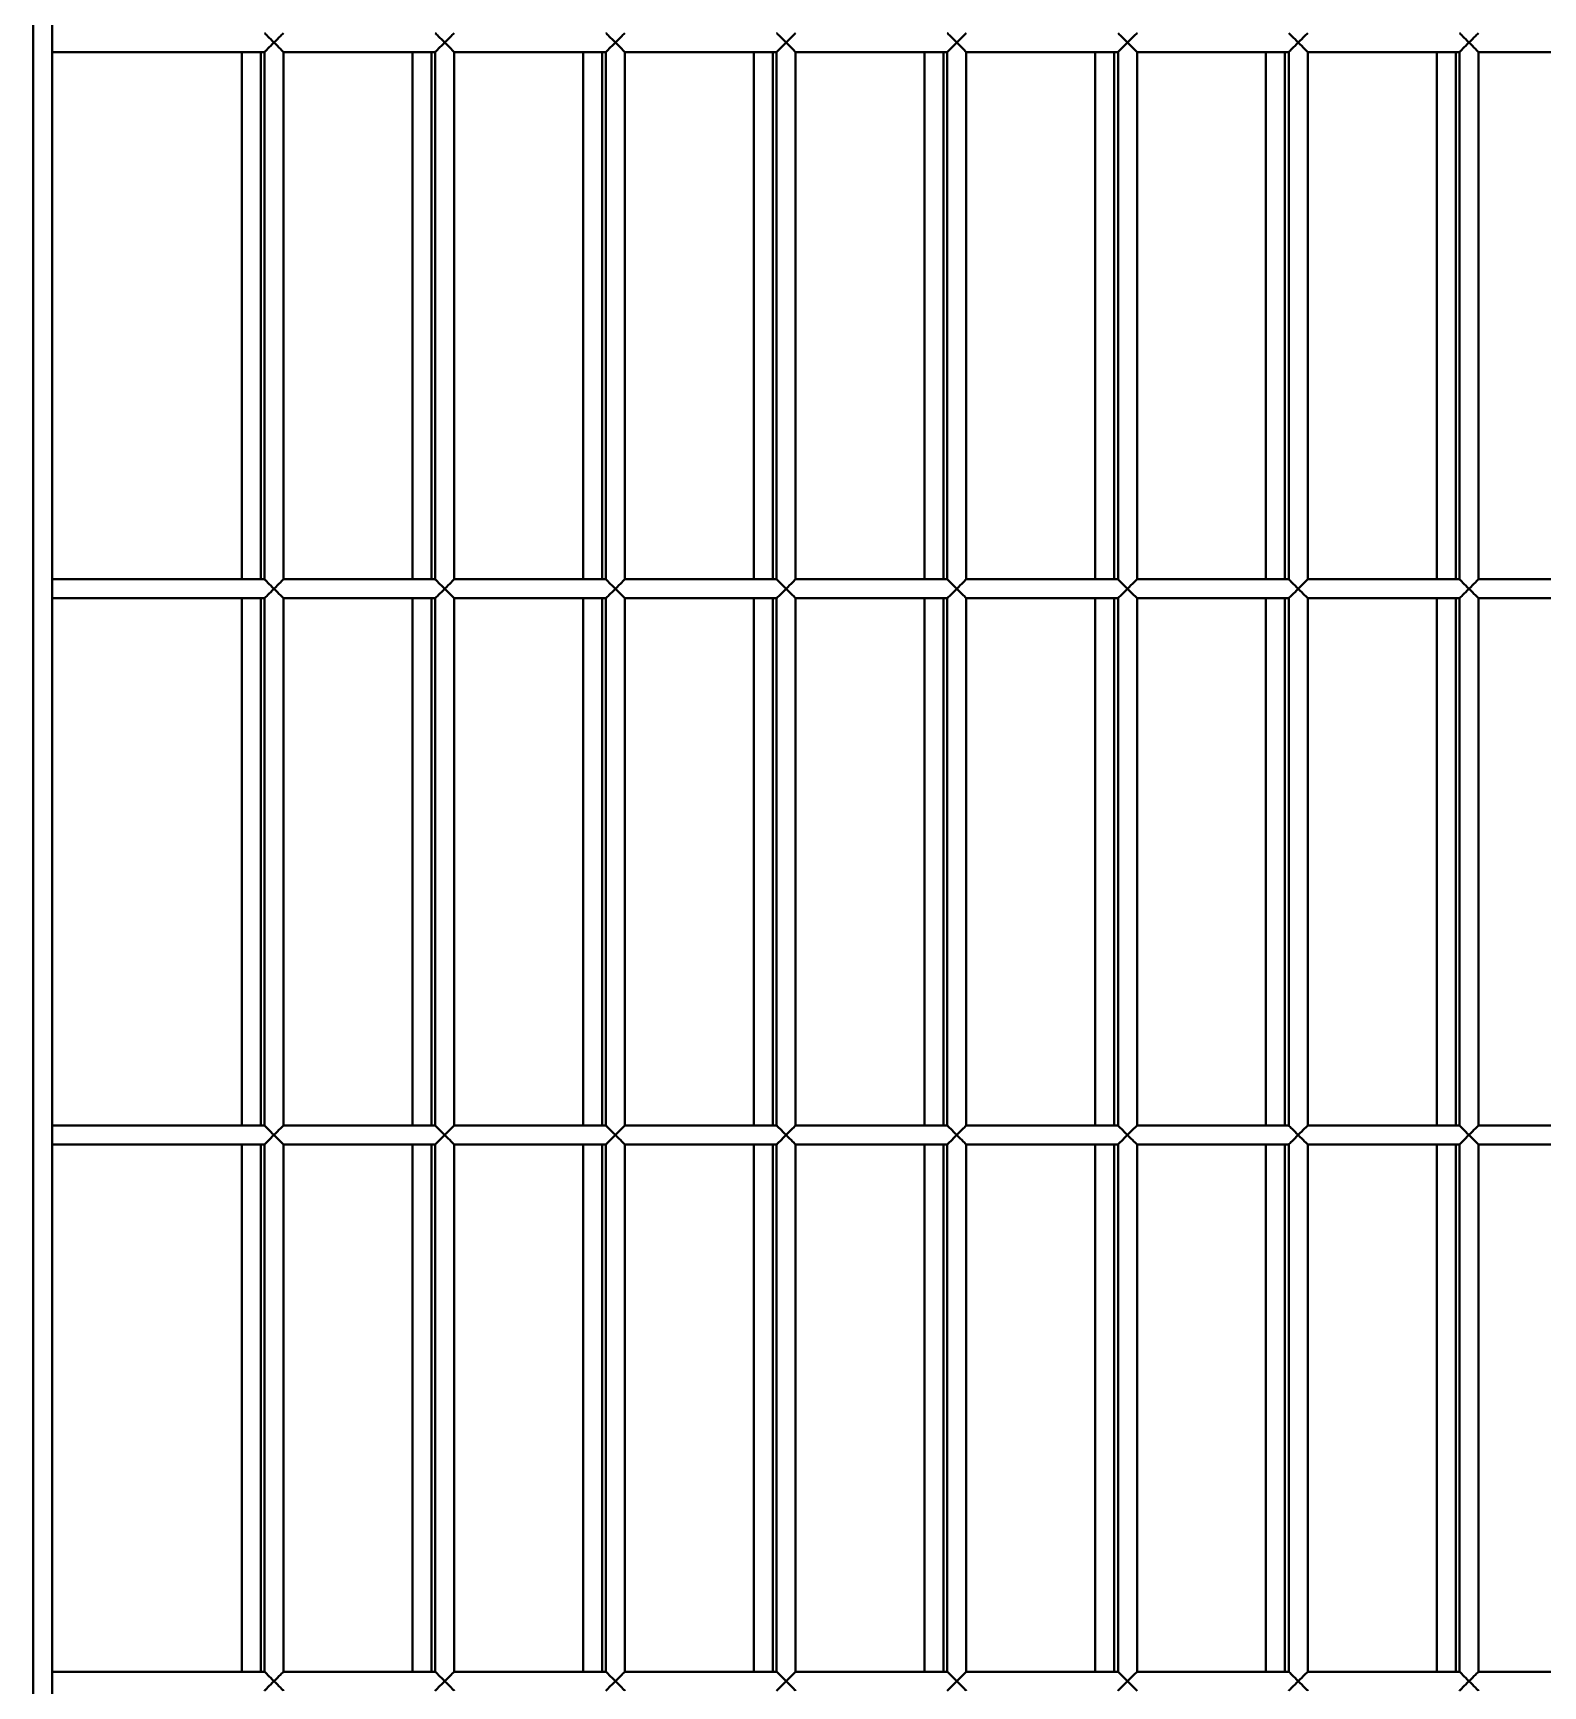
# Model space of a CAD drawing. Header units: millimetres. Extents: x 0 to 297, y 0 to 210.
# Drawn here: x 198.025 to 202.005, y 161.478 to 165.835 of the extents above; entities that cross this region are included whole.
import ezdxf

# ---------------------------------------------------------------- set-up
doc = ezdxf.new("R2010")
doc.units = ezdxf.units.MM
doc.layers.add('轮廓实线层', color=7, linetype='Continuous', lineweight=40)

msp = doc.modelspace()

# ---------------------------------------------------------------- linework, layer by layer
at = {"layer": '轮廓实线层', "color": 7, "linetype": 'Continuous', "lineweight": 40}
for p, q in [((198.0248, 157.0603), (198.0248, 174.4603)), ((198.0748, 174.4103), (198.0748, 157.1103)), ((198.0748, 165.7853), (198.6348, 165.7853)), ((198.5748, 165.7853), (198.5748, 164.3953)), ((198.6248, 164.3953), (198.6248, 165.7853)), ((198.6348, 165.7853), (198.6348, 164.3953)), ((198.6848, 164.3953), (198.6848, 165.7853)), ((198.6848, 165.7853), (199.0848, 165.7853)), ((199.0248, 165.7853), (199.0248, 164.3953)), ((199.0748, 164.3953), (199.0748, 165.7853)), ((199.0848, 165.7853), (199.0848, 164.3953)), ((199.1348, 164.3953), (199.1348, 165.7853)), ((199.1348, 165.7853), (199.5348, 165.7853)), ((199.4748, 165.7853), (199.4748, 164.3953)), ((199.5248, 164.3953), (199.5248, 165.7853)), ((199.5348, 165.7853), (199.5348, 164.3953)), ((199.5848, 164.3953), (199.5848, 165.7853)), ((199.5848, 165.7853), (199.9848, 165.7853)), ((199.9248, 165.7853), (199.9248, 164.3953)), ((199.9748, 164.3953), (199.9748, 165.7853)), ((199.9848, 165.7853), (199.9848, 164.3953)), ((200.0348, 164.3953), (200.0348, 165.7853)), ((200.0348, 165.7853), (200.4348, 165.7853)), ((200.3748, 165.7853), (200.3748, 164.3953)), ((200.4248, 164.3953), (200.4248, 165.7853)), ((200.4348, 165.7853), (200.4348, 164.3953)), ((200.4848, 164.3953), (200.4848, 165.7853)), ((200.4848, 165.7853), (200.8848, 165.7853)), ((200.8248, 165.7853), (200.8248, 164.3953)), ((200.8748, 164.3953), (200.8748, 165.7853)), ((200.8848, 165.7853), (200.8848, 164.3953)), ((200.9348, 164.3953), (200.9348, 165.7853)), ((200.9348, 165.7853), (201.3348, 165.7853)), ((201.2748, 165.7853), (201.2748, 164.3953)), ((201.3248, 164.3953), (201.3248, 165.7853)), ((201.3348, 165.7853), (201.3348, 164.3953)), ((201.3848, 164.3953), (201.3848, 165.7853)), ((201.3848, 165.7853), (201.7848, 165.7853)), ((201.7248, 165.7853), (201.7248, 164.3953)), ((201.7748, 164.3953), (201.7748, 165.7853)), ((201.7848, 165.7853), (201.7848, 164.3953)), ((201.8348, 164.3953), (201.8348, 165.7853)), ((201.8348, 165.7853), (202.2348, 165.7853)), ((198.6348, 164.3953), (198.0748, 164.3953)), ((199.0848, 164.3953), (198.6848, 164.3953)), ((199.5348, 164.3953), (199.1348, 164.3953)), ((199.9848, 164.3953), (199.5848, 164.3953)), ((200.4348, 164.3953), (200.0348, 164.3953)), ((200.8848, 164.3953), (200.4848, 164.3953)), ((201.3348, 164.3953), (200.9348, 164.3953)), ((201.7848, 164.3953), (201.3848, 164.3953)), ((202.2348, 164.3953), (201.8348, 164.3953)), ((198.0748, 164.3453), (198.6348, 164.3453)), ((198.5748, 164.3453), (198.5748, 162.9553)), ((198.6248, 162.9553), (198.6248, 164.3453)), ((198.6348, 164.3453), (198.6348, 162.9553)), ((198.6848, 162.9553), (198.6848, 164.3453)), ((198.6848, 164.3453), (199.0848, 164.3453)), ((199.0248, 164.3453), (199.0248, 162.9553)), ((199.0748, 162.9553), (199.0748, 164.3453)), ((199.0848, 164.3453), (199.0848, 162.9553)), ((199.1348, 162.9553), (199.1348, 164.3453)), ((199.1348, 164.3453), (199.5348, 164.3453)), ((199.4748, 164.3453), (199.4748, 162.9553)), ((199.5248, 162.9553), (199.5248, 164.3453)), ((199.5348, 164.3453), (199.5348, 162.9553)), ((199.5848, 162.9553), (199.5848, 164.3453)), ((199.5848, 164.3453), (199.9848, 164.3453)), ((199.9248, 164.3453), (199.9248, 162.9553)), ((199.9748, 162.9553), (199.9748, 164.3453)), ((199.9848, 164.3453), (199.9848, 162.9553)), ((200.0348, 162.9553), (200.0348, 164.3453)), ((200.0348, 164.3453), (200.4348, 164.3453)), ((200.3748, 164.3453), (200.3748, 162.9553)), ((200.4248, 162.9553), (200.4248, 164.3453)), ((200.4348, 164.3453), (200.4348, 162.9553)), ((200.4848, 162.9553), (200.4848, 164.3453)), ((200.4848, 164.3453), (200.8848, 164.3453)), ((200.8248, 164.3453), (200.8248, 162.9553)), ((200.8748, 162.9553), (200.8748, 164.3453)), ((200.8848, 164.3453), (200.8848, 162.9553)), ((200.9348, 162.9553), (200.9348, 164.3453)), ((200.9348, 164.3453), (201.3348, 164.3453)), ((201.2748, 164.3453), (201.2748, 162.9553)), ((201.3248, 162.9553), (201.3248, 164.3453)), ((201.3348, 164.3453), (201.3348, 162.9553)), ((201.3848, 162.9553), (201.3848, 164.3453)), ((201.3848, 164.3453), (201.7848, 164.3453)), ((201.7248, 164.3453), (201.7248, 162.9553)), ((201.7748, 162.9553), (201.7748, 164.3453)), ((201.7848, 164.3453), (201.7848, 162.9553)), ((201.8348, 162.9553), (201.8348, 164.3453)), ((201.8348, 164.3453), (202.2348, 164.3453)), ((198.6348, 162.9553), (198.0748, 162.9553)), ((199.0848, 162.9553), (198.6848, 162.9553)), ((199.5348, 162.9553), (199.1348, 162.9553)), ((199.9848, 162.9553), (199.5848, 162.9553)), ((200.4348, 162.9553), (200.0348, 162.9553)), ((200.8848, 162.9553), (200.4848, 162.9553)), ((201.3348, 162.9553), (200.9348, 162.9553)), ((201.7848, 162.9553), (201.3848, 162.9553)), ((202.2348, 162.9553), (201.8348, 162.9553)), ((198.0748, 162.9053), (198.6348, 162.9053)), ((198.5748, 162.9053), (198.5748, 161.5153)), ((198.6248, 161.5153), (198.6248, 162.9053)), ((198.6348, 162.9053), (198.6348, 161.5153)), ((198.6848, 161.5153), (198.6848, 162.9053)), ((198.6848, 162.9053), (199.0848, 162.9053)), ((199.0248, 162.9053), (199.0248, 161.5153)), ((199.0748, 161.5153), (199.0748, 162.9053)), ((199.0848, 162.9053), (199.0848, 161.5153)), ((199.1348, 161.5153), (199.1348, 162.9053)), ((199.1348, 162.9053), (199.5348, 162.9053)), ((199.4748, 162.9053), (199.4748, 161.5153)), ((199.5248, 161.5153), (199.5248, 162.9053)), ((199.5348, 162.9053), (199.5348, 161.5153)), ((199.5848, 161.5153), (199.5848, 162.9053)), ((199.5848, 162.9053), (199.9848, 162.9053)), ((199.9248, 162.9053), (199.9248, 161.5153)), ((199.9748, 161.5153), (199.9748, 162.9053)), ((199.9848, 162.9053), (199.9848, 161.5153)), ((200.0348, 161.5153), (200.0348, 162.9053)), ((200.0348, 162.9053), (200.4348, 162.9053)), ((200.3748, 162.9053), (200.3748, 161.5153)), ((200.4248, 161.5153), (200.4248, 162.9053)), ((200.4348, 162.9053), (200.4348, 161.5153)), ((200.4848, 161.5153), (200.4848, 162.9053)), ((200.4848, 162.9053), (200.8848, 162.9053)), ((200.8248, 162.9053), (200.8248, 161.5153)), ((200.8748, 161.5153), (200.8748, 162.9053)), ((200.8848, 162.9053), (200.8848, 161.5153)), ((200.9348, 161.5153), (200.9348, 162.9053)), ((200.9348, 162.9053), (201.3348, 162.9053)), ((201.2748, 162.9053), (201.2748, 161.5153)), ((201.3248, 161.5153), (201.3248, 162.9053)), ((201.3348, 162.9053), (201.3348, 161.5153)), ((201.3848, 161.5153), (201.3848, 162.9053)), ((201.3848, 162.9053), (201.7848, 162.9053)), ((201.7248, 162.9053), (201.7248, 161.5153)), ((201.7748, 161.5153), (201.7748, 162.9053)), ((201.7848, 162.9053), (201.7848, 161.5153)), ((201.8348, 161.5153), (201.8348, 162.9053)), ((201.8348, 162.9053), (202.2348, 162.9053)), ((198.6348, 161.5153), (198.0748, 161.5153)), ((199.0848, 161.5153), (198.6848, 161.5153)), ((199.5348, 161.5153), (199.1348, 161.5153)), ((199.9848, 161.5153), (199.5848, 161.5153)), ((200.4348, 161.5153), (200.0348, 161.5153)), ((200.8848, 161.5153), (200.4848, 161.5153)), ((201.3348, 161.5153), (200.9348, 161.5153)), ((201.7848, 161.5153), (201.3848, 161.5153)), ((202.2348, 161.5153), (201.8348, 161.5153))]:
    msp.add_line(p, q, dxfattribs=at)
at = {"layer": '轮廓实线层', "color": 7, "linetype": 'Continuous', "lineweight": 40, "flags": 128}
for points in [[(198.6348, 165.8353), (198.6352, 165.8349), (198.6363, 165.8338), (198.6382, 165.8319), (198.6407, 165.8294), (198.6438, 165.8263), (198.6473, 165.8228), (198.6513, 165.8188), (198.6555, 165.8146), (198.6598, 165.8103)], [(198.6598, 165.8103), (198.6555, 165.8059), (198.6513, 165.8017), (198.6473, 165.7978), (198.6438, 165.7942), (198.6407, 165.7911), (198.6382, 165.7886), (198.6363, 165.7868), (198.6352, 165.7856), (198.6348, 165.7853)], [(198.6598, 165.8103), (198.6644, 165.8149), (198.6689, 165.8193), (198.673, 165.8234), (198.6767, 165.8271), (198.6798, 165.8302), (198.6822, 165.8326), (198.6839, 165.8343), (198.6847, 165.8352), (198.6848, 165.8353)], [(198.6848, 165.7853), (198.6847, 165.7854), (198.6839, 165.7862), (198.6822, 165.7879), (198.6798, 165.7903), (198.6767, 165.7934), (198.673, 165.7971), (198.6689, 165.8012), (198.6644, 165.8057), (198.6598, 165.8103)], [(199.0848, 165.8353), (199.0852, 165.8349), (199.0863, 165.8338), (199.0882, 165.8319), (199.0907, 165.8294), (199.0938, 165.8263), (199.0973, 165.8228), (199.1013, 165.8188), (199.1055, 165.8146), (199.1098, 165.8103)], [(199.1098, 165.8103), (199.1055, 165.8059), (199.1013, 165.8017), (199.0973, 165.7978), (199.0938, 165.7942), (199.0907, 165.7911), (199.0882, 165.7886), (199.0863, 165.7868), (199.0852, 165.7856), (199.0848, 165.7853)], [(199.1098, 165.8103), (199.1144, 165.8149), (199.1189, 165.8193), (199.123, 165.8234), (199.1267, 165.8271), (199.1298, 165.8302), (199.1322, 165.8326), (199.1339, 165.8343), (199.1347, 165.8352), (199.1348, 165.8353)], [(199.1348, 165.7853), (199.1347, 165.7854), (199.1339, 165.7862), (199.1322, 165.7879), (199.1298, 165.7903), (199.1267, 165.7934), (199.123, 165.7971), (199.1189, 165.8012), (199.1144, 165.8057), (199.1098, 165.8103)], [(199.5348, 165.8353), (199.5352, 165.8349), (199.5363, 165.8338), (199.5382, 165.8319), (199.5407, 165.8294), (199.5438, 165.8263), (199.5473, 165.8228), (199.5513, 165.8188), (199.5555, 165.8146), (199.5598, 165.8103)], [(199.5598, 165.8103), (199.5555, 165.8059), (199.5513, 165.8017), (199.5473, 165.7978), (199.5438, 165.7942), (199.5407, 165.7911), (199.5382, 165.7886), (199.5363, 165.7868), (199.5352, 165.7856), (199.5348, 165.7853)], [(199.5598, 165.8103), (199.5644, 165.8149), (199.5689, 165.8193), (199.573, 165.8234), (199.5767, 165.8271), (199.5798, 165.8302), (199.5822, 165.8326), (199.5839, 165.8343), (199.5847, 165.8352), (199.5848, 165.8353)], [(199.5848, 165.7853), (199.5847, 165.7854), (199.5839, 165.7862), (199.5822, 165.7879), (199.5798, 165.7903), (199.5767, 165.7934), (199.573, 165.7971), (199.5689, 165.8012), (199.5644, 165.8057), (199.5598, 165.8103)], [(199.9848, 165.8353), (199.9852, 165.8349), (199.9863, 165.8338), (199.9882, 165.8319), (199.9907, 165.8294), (199.9938, 165.8263), (199.9973, 165.8228), (200.0013, 165.8188), (200.0055, 165.8146), (200.0098, 165.8103)], [(200.0098, 165.8103), (200.0055, 165.8059), (200.0013, 165.8017), (199.9973, 165.7978), (199.9938, 165.7942), (199.9907, 165.7911), (199.9882, 165.7886), (199.9863, 165.7868), (199.9852, 165.7856), (199.9848, 165.7853)], [(200.0098, 165.8103), (200.0144, 165.8149), (200.0189, 165.8193), (200.023, 165.8234), (200.0267, 165.8271), (200.0298, 165.8302), (200.0322, 165.8326), (200.0339, 165.8343), (200.0347, 165.8352), (200.0348, 165.8353)], [(200.0348, 165.7853), (200.0347, 165.7854), (200.0339, 165.7862), (200.0322, 165.7879), (200.0298, 165.7903), (200.0267, 165.7934), (200.023, 165.7971), (200.0189, 165.8012), (200.0144, 165.8057), (200.0098, 165.8103)], [(200.4348, 165.8353), (200.4352, 165.8349), (200.4363, 165.8338), (200.4382, 165.8319), (200.4407, 165.8294), (200.4438, 165.8263), (200.4473, 165.8228), (200.4513, 165.8188), (200.4555, 165.8146), (200.4598, 165.8103)], [(200.4598, 165.8103), (200.4555, 165.8059), (200.4513, 165.8017), (200.4473, 165.7978), (200.4438, 165.7942), (200.4407, 165.7911), (200.4382, 165.7886), (200.4363, 165.7868), (200.4352, 165.7856), (200.4348, 165.7853)], [(200.4598, 165.8103), (200.4644, 165.8149), (200.4689, 165.8193), (200.473, 165.8234), (200.4767, 165.8271), (200.4798, 165.8302), (200.4822, 165.8326), (200.4839, 165.8343), (200.4847, 165.8352), (200.4848, 165.8353)], [(200.4848, 165.7853), (200.4847, 165.7854), (200.4839, 165.7862), (200.4822, 165.7879), (200.4798, 165.7903), (200.4767, 165.7934), (200.473, 165.7971), (200.4689, 165.8012), (200.4644, 165.8057), (200.4598, 165.8103)], [(200.8848, 165.8353), (200.8852, 165.8349), (200.8863, 165.8338), (200.8882, 165.8319), (200.8907, 165.8294), (200.8938, 165.8263), (200.8973, 165.8228), (200.9013, 165.8188), (200.9055, 165.8146), (200.9098, 165.8103)], [(200.9098, 165.8103), (200.9055, 165.8059), (200.9013, 165.8017), (200.8973, 165.7978), (200.8938, 165.7942), (200.8907, 165.7911), (200.8882, 165.7886), (200.8863, 165.7868), (200.8852, 165.7856), (200.8848, 165.7853)], [(200.9098, 165.8103), (200.9144, 165.8149), (200.9189, 165.8193), (200.923, 165.8234), (200.9267, 165.8271), (200.9298, 165.8302), (200.9322, 165.8326), (200.9339, 165.8343), (200.9347, 165.8352), (200.9348, 165.8353)], [(200.9348, 165.7853), (200.9347, 165.7854), (200.9339, 165.7862), (200.9322, 165.7879), (200.9298, 165.7903), (200.9267, 165.7934), (200.923, 165.7971), (200.9189, 165.8012), (200.9144, 165.8057), (200.9098, 165.8103)], [(201.3348, 165.8353), (201.3352, 165.8349), (201.3363, 165.8338), (201.3382, 165.8319), (201.3407, 165.8294), (201.3438, 165.8263), (201.3473, 165.8228), (201.3513, 165.8188), (201.3555, 165.8146), (201.3598, 165.8103)], [(201.3598, 165.8103), (201.3555, 165.8059), (201.3513, 165.8017), (201.3473, 165.7978), (201.3438, 165.7942), (201.3407, 165.7911), (201.3382, 165.7886), (201.3363, 165.7868), (201.3352, 165.7856), (201.3348, 165.7853)], [(201.3598, 165.8103), (201.3644, 165.8149), (201.3689, 165.8193), (201.373, 165.8234), (201.3767, 165.8271), (201.3798, 165.8302), (201.3822, 165.8326), (201.3839, 165.8343), (201.3847, 165.8352), (201.3848, 165.8353)], [(201.3848, 165.7853), (201.3847, 165.7854), (201.3839, 165.7862), (201.3822, 165.7879), (201.3798, 165.7903), (201.3767, 165.7934), (201.373, 165.7971), (201.3689, 165.8012), (201.3644, 165.8057), (201.3598, 165.8103)], [(201.7848, 165.8353), (201.7852, 165.8349), (201.7863, 165.8338), (201.7882, 165.8319), (201.7907, 165.8294), (201.7938, 165.8263), (201.7973, 165.8228), (201.8013, 165.8188), (201.8055, 165.8146), (201.8098, 165.8103)], [(201.8098, 165.8103), (201.8055, 165.8059), (201.8013, 165.8017), (201.7973, 165.7978), (201.7938, 165.7942), (201.7907, 165.7911), (201.7882, 165.7886), (201.7863, 165.7868), (201.7852, 165.7856), (201.7848, 165.7853)], [(201.8098, 165.8103), (201.8144, 165.8149), (201.8189, 165.8193), (201.823, 165.8234), (201.8267, 165.8271), (201.8298, 165.8302), (201.8322, 165.8326), (201.8339, 165.8343), (201.8347, 165.8352), (201.8348, 165.8353)], [(201.8348, 165.7853), (201.8347, 165.7854), (201.8339, 165.7862), (201.8322, 165.7879), (201.8298, 165.7903), (201.8267, 165.7934), (201.823, 165.7971), (201.8189, 165.8012), (201.8144, 165.8057), (201.8098, 165.8103)], [(198.6348, 164.3953), (198.6352, 164.3949), (198.6363, 164.3938), (198.6382, 164.3919), (198.6407, 164.3894), (198.6438, 164.3863), (198.6473, 164.3828), (198.6513, 164.3788), (198.6555, 164.3746), (198.6598, 164.3703)], [(198.6598, 164.3703), (198.6555, 164.3659), (198.6513, 164.3617), (198.6473, 164.3578), (198.6438, 164.3542), (198.6407, 164.3511), (198.6382, 164.3486), (198.6363, 164.3468), (198.6352, 164.3456), (198.6348, 164.3453)], [(198.6598, 164.3703), (198.6644, 164.3749), (198.6689, 164.3793), (198.673, 164.3834), (198.6767, 164.3871), (198.6798, 164.3902), (198.6822, 164.3926), (198.6839, 164.3943), (198.6847, 164.3952), (198.6848, 164.3953)], [(198.6848, 164.3453), (198.6847, 164.3454), (198.6839, 164.3462), (198.6822, 164.3479), (198.6798, 164.3503), (198.6767, 164.3534), (198.673, 164.3571), (198.6689, 164.3612), (198.6644, 164.3657), (198.6598, 164.3703)], [(199.0848, 164.3953), (199.0852, 164.3949), (199.0863, 164.3938), (199.0882, 164.3919), (199.0907, 164.3894), (199.0938, 164.3863), (199.0973, 164.3828), (199.1013, 164.3788), (199.1055, 164.3746), (199.1098, 164.3703)], [(199.1098, 164.3703), (199.1055, 164.3659), (199.1013, 164.3617), (199.0973, 164.3578), (199.0938, 164.3542), (199.0907, 164.3511), (199.0882, 164.3486), (199.0863, 164.3468), (199.0852, 164.3456), (199.0848, 164.3453)], [(199.1098, 164.3703), (199.1144, 164.3749), (199.1189, 164.3793), (199.123, 164.3834), (199.1267, 164.3871), (199.1298, 164.3902), (199.1322, 164.3926), (199.1339, 164.3943), (199.1347, 164.3952), (199.1348, 164.3953)], [(199.1348, 164.3453), (199.1347, 164.3454), (199.1339, 164.3462), (199.1322, 164.3479), (199.1298, 164.3503), (199.1267, 164.3534), (199.123, 164.3571), (199.1189, 164.3612), (199.1144, 164.3657), (199.1098, 164.3703)], [(199.5348, 164.3953), (199.5352, 164.3949), (199.5363, 164.3938), (199.5382, 164.3919), (199.5407, 164.3894), (199.5438, 164.3863), (199.5473, 164.3828), (199.5513, 164.3788), (199.5555, 164.3746), (199.5598, 164.3703)], [(199.5598, 164.3703), (199.5555, 164.3659), (199.5513, 164.3617), (199.5473, 164.3578), (199.5438, 164.3542), (199.5407, 164.3511), (199.5382, 164.3486), (199.5363, 164.3468), (199.5352, 164.3456), (199.5348, 164.3453)], [(199.5598, 164.3703), (199.5644, 164.3749), (199.5689, 164.3793), (199.573, 164.3834), (199.5767, 164.3871), (199.5798, 164.3902), (199.5822, 164.3926), (199.5839, 164.3943), (199.5847, 164.3952), (199.5848, 164.3953)], [(199.5848, 164.3453), (199.5847, 164.3454), (199.5839, 164.3462), (199.5822, 164.3479), (199.5798, 164.3503), (199.5767, 164.3534), (199.573, 164.3571), (199.5689, 164.3612), (199.5644, 164.3657), (199.5598, 164.3703)], [(199.9848, 164.3953), (199.9852, 164.3949), (199.9863, 164.3938), (199.9882, 164.3919), (199.9907, 164.3894), (199.9938, 164.3863), (199.9973, 164.3828), (200.0013, 164.3788), (200.0055, 164.3746), (200.0098, 164.3703)], [(200.0098, 164.3703), (200.0055, 164.3659), (200.0013, 164.3617), (199.9973, 164.3578), (199.9938, 164.3542), (199.9907, 164.3511), (199.9882, 164.3486), (199.9863, 164.3468), (199.9852, 164.3456), (199.9848, 164.3453)], [(200.0098, 164.3703), (200.0144, 164.3749), (200.0189, 164.3793), (200.023, 164.3834), (200.0267, 164.3871), (200.0298, 164.3902), (200.0322, 164.3926), (200.0339, 164.3943), (200.0347, 164.3952), (200.0348, 164.3953)], [(200.0348, 164.3453), (200.0347, 164.3454), (200.0339, 164.3462), (200.0322, 164.3479), (200.0298, 164.3503), (200.0267, 164.3534), (200.023, 164.3571), (200.0189, 164.3612), (200.0144, 164.3657), (200.0098, 164.3703)], [(200.4348, 164.3953), (200.4352, 164.3949), (200.4363, 164.3938), (200.4382, 164.3919), (200.4407, 164.3894), (200.4438, 164.3863), (200.4473, 164.3828), (200.4513, 164.3788), (200.4555, 164.3746), (200.4598, 164.3703)], [(200.4598, 164.3703), (200.4555, 164.3659), (200.4513, 164.3617), (200.4473, 164.3578), (200.4438, 164.3542), (200.4407, 164.3511), (200.4382, 164.3486), (200.4363, 164.3468), (200.4352, 164.3456), (200.4348, 164.3453)], [(200.4598, 164.3703), (200.4644, 164.3749), (200.4689, 164.3793), (200.473, 164.3834), (200.4767, 164.3871), (200.4798, 164.3902), (200.4822, 164.3926), (200.4839, 164.3943), (200.4847, 164.3952), (200.4848, 164.3953)], [(200.4848, 164.3453), (200.4847, 164.3454), (200.4839, 164.3462), (200.4822, 164.3479), (200.4798, 164.3503), (200.4767, 164.3534), (200.473, 164.3571), (200.4689, 164.3612), (200.4644, 164.3657), (200.4598, 164.3703)], [(200.8848, 164.3953), (200.8852, 164.3949), (200.8863, 164.3938), (200.8882, 164.3919), (200.8907, 164.3894), (200.8938, 164.3863), (200.8973, 164.3828), (200.9013, 164.3788), (200.9055, 164.3746), (200.9098, 164.3703)], [(200.9098, 164.3703), (200.9055, 164.3659), (200.9013, 164.3617), (200.8973, 164.3578), (200.8938, 164.3542), (200.8907, 164.3511), (200.8882, 164.3486), (200.8863, 164.3468), (200.8852, 164.3456), (200.8848, 164.3453)], [(200.9098, 164.3703), (200.9144, 164.3749), (200.9189, 164.3793), (200.923, 164.3834), (200.9267, 164.3871), (200.9298, 164.3902), (200.9322, 164.3926), (200.9339, 164.3943), (200.9347, 164.3952), (200.9348, 164.3953)], [(200.9348, 164.3453), (200.9347, 164.3454), (200.9339, 164.3462), (200.9322, 164.3479), (200.9298, 164.3503), (200.9267, 164.3534), (200.923, 164.3571), (200.9189, 164.3612), (200.9144, 164.3657), (200.9098, 164.3703)], [(201.3348, 164.3953), (201.3352, 164.3949), (201.3363, 164.3938), (201.3382, 164.3919), (201.3407, 164.3894), (201.3438, 164.3863), (201.3473, 164.3828), (201.3513, 164.3788), (201.3555, 164.3746), (201.3598, 164.3703)], [(201.3598, 164.3703), (201.3555, 164.3659), (201.3513, 164.3617), (201.3473, 164.3578), (201.3438, 164.3542), (201.3407, 164.3511), (201.3382, 164.3486), (201.3363, 164.3468), (201.3352, 164.3456), (201.3348, 164.3453)], [(201.3598, 164.3703), (201.3644, 164.3749), (201.3689, 164.3793), (201.373, 164.3834), (201.3767, 164.3871), (201.3798, 164.3902), (201.3822, 164.3926), (201.3839, 164.3943), (201.3847, 164.3952), (201.3848, 164.3953)], [(201.3848, 164.3453), (201.3847, 164.3454), (201.3839, 164.3462), (201.3822, 164.3479), (201.3798, 164.3503), (201.3767, 164.3534), (201.373, 164.3571), (201.3689, 164.3612), (201.3644, 164.3657), (201.3598, 164.3703)], [(201.7848, 164.3953), (201.7852, 164.3949), (201.7863, 164.3938), (201.7882, 164.3919), (201.7907, 164.3894), (201.7938, 164.3863), (201.7973, 164.3828), (201.8013, 164.3788), (201.8055, 164.3746), (201.8098, 164.3703)], [(201.8098, 164.3703), (201.8055, 164.3659), (201.8013, 164.3617), (201.7973, 164.3578), (201.7938, 164.3542), (201.7907, 164.3511), (201.7882, 164.3486), (201.7863, 164.3468), (201.7852, 164.3456), (201.7848, 164.3453)], [(201.8098, 164.3703), (201.8144, 164.3749), (201.8189, 164.3793), (201.823, 164.3834), (201.8267, 164.3871), (201.8298, 164.3902), (201.8322, 164.3926), (201.8339, 164.3943), (201.8347, 164.3952), (201.8348, 164.3953)], [(201.8348, 164.3453), (201.8347, 164.3454), (201.8339, 164.3462), (201.8322, 164.3479), (201.8298, 164.3503), (201.8267, 164.3534), (201.823, 164.3571), (201.8189, 164.3612), (201.8144, 164.3657), (201.8098, 164.3703)], [(198.6348, 162.9553), (198.6352, 162.9549), (198.6363, 162.9538), (198.6382, 162.9519), (198.6407, 162.9494), (198.6438, 162.9463), (198.6473, 162.9428), (198.6513, 162.9388), (198.6555, 162.9346), (198.6598, 162.9303)], [(198.6598, 162.9303), (198.6555, 162.9259), (198.6513, 162.9217), (198.6473, 162.9178), (198.6438, 162.9142), (198.6407, 162.9111), (198.6382, 162.9086), (198.6363, 162.9068), (198.6352, 162.9056), (198.6348, 162.9053)], [(198.6598, 162.9303), (198.6644, 162.9349), (198.6689, 162.9393), (198.673, 162.9434), (198.6767, 162.9471), (198.6798, 162.9502), (198.6822, 162.9526), (198.6839, 162.9543), (198.6847, 162.9552), (198.6848, 162.9553)], [(198.6848, 162.9053), (198.6847, 162.9054), (198.6839, 162.9062), (198.6822, 162.9079), (198.6798, 162.9103), (198.6767, 162.9134), (198.673, 162.9171), (198.6689, 162.9212), (198.6644, 162.9257), (198.6598, 162.9303)], [(199.0848, 162.9553), (199.0852, 162.9549), (199.0863, 162.9538), (199.0882, 162.9519), (199.0907, 162.9494), (199.0938, 162.9463), (199.0973, 162.9428), (199.1013, 162.9388), (199.1055, 162.9346), (199.1098, 162.9303)], [(199.1098, 162.9303), (199.1055, 162.9259), (199.1013, 162.9217), (199.0973, 162.9178), (199.0938, 162.9142), (199.0907, 162.9111), (199.0882, 162.9086), (199.0863, 162.9068), (199.0852, 162.9056), (199.0848, 162.9053)], [(199.1098, 162.9303), (199.1144, 162.9349), (199.1189, 162.9393), (199.123, 162.9434), (199.1267, 162.9471), (199.1298, 162.9502), (199.1322, 162.9526), (199.1339, 162.9543), (199.1347, 162.9552), (199.1348, 162.9553)], [(199.1348, 162.9053), (199.1347, 162.9054), (199.1339, 162.9062), (199.1322, 162.9079), (199.1298, 162.9103), (199.1267, 162.9134), (199.123, 162.9171), (199.1189, 162.9212), (199.1144, 162.9257), (199.1098, 162.9303)], [(199.5348, 162.9553), (199.5352, 162.9549), (199.5363, 162.9538), (199.5382, 162.9519), (199.5407, 162.9494), (199.5438, 162.9463), (199.5473, 162.9428), (199.5513, 162.9388), (199.5555, 162.9346), (199.5598, 162.9303)], [(199.5598, 162.9303), (199.5555, 162.9259), (199.5513, 162.9217), (199.5473, 162.9178), (199.5438, 162.9142), (199.5407, 162.9111), (199.5382, 162.9086), (199.5363, 162.9068), (199.5352, 162.9056), (199.5348, 162.9053)], [(199.5598, 162.9303), (199.5644, 162.9349), (199.5689, 162.9393), (199.573, 162.9434), (199.5767, 162.9471), (199.5798, 162.9502), (199.5822, 162.9526), (199.5839, 162.9543), (199.5847, 162.9552), (199.5848, 162.9553)], [(199.5848, 162.9053), (199.5847, 162.9054), (199.5839, 162.9062), (199.5822, 162.9079), (199.5798, 162.9103), (199.5767, 162.9134), (199.573, 162.9171), (199.5689, 162.9212), (199.5644, 162.9257), (199.5598, 162.9303)], [(199.9848, 162.9553), (199.9852, 162.9549), (199.9863, 162.9538), (199.9882, 162.9519), (199.9907, 162.9494), (199.9938, 162.9463), (199.9973, 162.9428), (200.0013, 162.9388), (200.0055, 162.9346), (200.0098, 162.9303)], [(200.0098, 162.9303), (200.0055, 162.9259), (200.0013, 162.9217), (199.9973, 162.9178), (199.9938, 162.9142), (199.9907, 162.9111), (199.9882, 162.9086), (199.9863, 162.9068), (199.9852, 162.9056), (199.9848, 162.9053)], [(200.0098, 162.9303), (200.0144, 162.9349), (200.0189, 162.9393), (200.023, 162.9434), (200.0267, 162.9471), (200.0298, 162.9502), (200.0322, 162.9526), (200.0339, 162.9543), (200.0347, 162.9552), (200.0348, 162.9553)], [(200.0348, 162.9053), (200.0347, 162.9054), (200.0339, 162.9062), (200.0322, 162.9079), (200.0298, 162.9103), (200.0267, 162.9134), (200.023, 162.9171), (200.0189, 162.9212), (200.0144, 162.9257), (200.0098, 162.9303)], [(200.4348, 162.9553), (200.4352, 162.9549), (200.4363, 162.9538), (200.4382, 162.9519), (200.4407, 162.9494), (200.4438, 162.9463), (200.4473, 162.9428), (200.4513, 162.9388), (200.4555, 162.9346), (200.4598, 162.9303)], [(200.4598, 162.9303), (200.4555, 162.9259), (200.4513, 162.9217), (200.4473, 162.9178), (200.4438, 162.9142), (200.4407, 162.9111), (200.4382, 162.9086), (200.4363, 162.9068), (200.4352, 162.9056), (200.4348, 162.9053)], [(200.4598, 162.9303), (200.4644, 162.9349), (200.4689, 162.9393), (200.473, 162.9434), (200.4767, 162.9471), (200.4798, 162.9502), (200.4822, 162.9526), (200.4839, 162.9543), (200.4847, 162.9552), (200.4848, 162.9553)], [(200.4848, 162.9053), (200.4847, 162.9054), (200.4839, 162.9062), (200.4822, 162.9079), (200.4798, 162.9103), (200.4767, 162.9134), (200.473, 162.9171), (200.4689, 162.9212), (200.4644, 162.9257), (200.4598, 162.9303)], [(200.8848, 162.9553), (200.8852, 162.9549), (200.8863, 162.9538), (200.8882, 162.9519), (200.8907, 162.9494), (200.8938, 162.9463), (200.8973, 162.9428), (200.9013, 162.9388), (200.9055, 162.9346), (200.9098, 162.9303)], [(200.9098, 162.9303), (200.9055, 162.9259), (200.9013, 162.9217), (200.8973, 162.9178), (200.8938, 162.9142), (200.8907, 162.9111), (200.8882, 162.9086), (200.8863, 162.9068), (200.8852, 162.9056), (200.8848, 162.9053)], [(200.9098, 162.9303), (200.9144, 162.9349), (200.9189, 162.9393), (200.923, 162.9434), (200.9267, 162.9471), (200.9298, 162.9502), (200.9322, 162.9526), (200.9339, 162.9543), (200.9347, 162.9552), (200.9348, 162.9553)], [(200.9348, 162.9053), (200.9347, 162.9054), (200.9339, 162.9062), (200.9322, 162.9079), (200.9298, 162.9103), (200.9267, 162.9134), (200.923, 162.9171), (200.9189, 162.9212), (200.9144, 162.9257), (200.9098, 162.9303)], [(201.3348, 162.9553), (201.3352, 162.9549), (201.3363, 162.9538), (201.3382, 162.9519), (201.3407, 162.9494), (201.3438, 162.9463), (201.3473, 162.9428), (201.3513, 162.9388), (201.3555, 162.9346), (201.3598, 162.9303)], [(201.3598, 162.9303), (201.3555, 162.9259), (201.3513, 162.9217), (201.3473, 162.9178), (201.3438, 162.9142), (201.3407, 162.9111), (201.3382, 162.9086), (201.3363, 162.9068), (201.3352, 162.9056), (201.3348, 162.9053)], [(201.3598, 162.9303), (201.3644, 162.9349), (201.3689, 162.9393), (201.373, 162.9434), (201.3767, 162.9471), (201.3798, 162.9502), (201.3822, 162.9526), (201.3839, 162.9543), (201.3847, 162.9552), (201.3848, 162.9553)], [(201.3848, 162.9053), (201.3847, 162.9054), (201.3839, 162.9062), (201.3822, 162.9079), (201.3798, 162.9103), (201.3767, 162.9134), (201.373, 162.9171), (201.3689, 162.9212), (201.3644, 162.9257), (201.3598, 162.9303)], [(201.7848, 162.9553), (201.7852, 162.9549), (201.7863, 162.9538), (201.7882, 162.9519), (201.7907, 162.9494), (201.7938, 162.9463), (201.7973, 162.9428), (201.8013, 162.9388), (201.8055, 162.9346), (201.8098, 162.9303)], [(201.8098, 162.9303), (201.8055, 162.9259), (201.8013, 162.9217), (201.7973, 162.9178), (201.7938, 162.9142), (201.7907, 162.9111), (201.7882, 162.9086), (201.7863, 162.9068), (201.7852, 162.9056), (201.7848, 162.9053)], [(201.8098, 162.9303), (201.8144, 162.9349), (201.8189, 162.9393), (201.823, 162.9434), (201.8267, 162.9471), (201.8298, 162.9502), (201.8322, 162.9526), (201.8339, 162.9543), (201.8347, 162.9552), (201.8348, 162.9553)], [(201.8348, 162.9053), (201.8347, 162.9054), (201.8339, 162.9062), (201.8322, 162.9079), (201.8298, 162.9103), (201.8267, 162.9134), (201.823, 162.9171), (201.8189, 162.9212), (201.8144, 162.9257), (201.8098, 162.9303)], [(198.6348, 161.5153), (198.6352, 161.5149), (198.6363, 161.5138), (198.6382, 161.5119), (198.6407, 161.5094), (198.6438, 161.5063), (198.6473, 161.5028), (198.6513, 161.4988), (198.6555, 161.4946), (198.6598, 161.4903)], [(198.6598, 161.4903), (198.6555, 161.4859), (198.6513, 161.4817), (198.6473, 161.4778), (198.6438, 161.4742), (198.6407, 161.4711), (198.6382, 161.4686), (198.6363, 161.4668), (198.6352, 161.4656), (198.6348, 161.4653)], [(198.6598, 161.4903), (198.6644, 161.4949), (198.6689, 161.4993), (198.673, 161.5034), (198.6767, 161.5071), (198.6798, 161.5102), (198.6822, 161.5126), (198.6839, 161.5143), (198.6847, 161.5152), (198.6848, 161.5153)], [(198.6848, 161.4653), (198.6847, 161.4654), (198.6839, 161.4662), (198.6822, 161.4679), (198.6798, 161.4703), (198.6767, 161.4734), (198.673, 161.4771), (198.6689, 161.4812), (198.6644, 161.4857), (198.6598, 161.4903)], [(199.0848, 161.5153), (199.0852, 161.5149), (199.0863, 161.5138), (199.0882, 161.5119), (199.0907, 161.5094), (199.0938, 161.5063), (199.0973, 161.5028), (199.1013, 161.4988), (199.1055, 161.4946), (199.1098, 161.4903)], [(199.1098, 161.4903), (199.1055, 161.4859), (199.1013, 161.4817), (199.0973, 161.4778), (199.0938, 161.4742), (199.0907, 161.4711), (199.0882, 161.4686), (199.0863, 161.4668), (199.0852, 161.4656), (199.0848, 161.4653)], [(199.1098, 161.4903), (199.1144, 161.4949), (199.1189, 161.4993), (199.123, 161.5034), (199.1267, 161.5071), (199.1298, 161.5102), (199.1322, 161.5126), (199.1339, 161.5143), (199.1347, 161.5152), (199.1348, 161.5153)], [(199.1348, 161.4653), (199.1347, 161.4654), (199.1339, 161.4662), (199.1322, 161.4679), (199.1298, 161.4703), (199.1267, 161.4734), (199.123, 161.4771), (199.1189, 161.4812), (199.1144, 161.4857), (199.1098, 161.4903)], [(199.5348, 161.5153), (199.5352, 161.5149), (199.5363, 161.5138), (199.5382, 161.5119), (199.5407, 161.5094), (199.5438, 161.5063), (199.5473, 161.5028), (199.5513, 161.4988), (199.5555, 161.4946), (199.5598, 161.4903)], [(199.5598, 161.4903), (199.5555, 161.4859), (199.5513, 161.4817), (199.5473, 161.4778), (199.5438, 161.4742), (199.5407, 161.4711), (199.5382, 161.4686), (199.5363, 161.4668), (199.5352, 161.4656), (199.5348, 161.4653)], [(199.5598, 161.4903), (199.5644, 161.4949), (199.5689, 161.4993), (199.573, 161.5034), (199.5767, 161.5071), (199.5798, 161.5102), (199.5822, 161.5126), (199.5839, 161.5143), (199.5847, 161.5152), (199.5848, 161.5153)], [(199.5848, 161.4653), (199.5847, 161.4654), (199.5839, 161.4662), (199.5822, 161.4679), (199.5798, 161.4703), (199.5767, 161.4734), (199.573, 161.4771), (199.5689, 161.4812), (199.5644, 161.4857), (199.5598, 161.4903)], [(199.9848, 161.5153), (199.9852, 161.5149), (199.9863, 161.5138), (199.9882, 161.5119), (199.9907, 161.5094), (199.9938, 161.5063), (199.9973, 161.5028), (200.0013, 161.4988), (200.0055, 161.4946), (200.0098, 161.4903)], [(200.0098, 161.4903), (200.0055, 161.4859), (200.0013, 161.4817), (199.9973, 161.4778), (199.9938, 161.4742), (199.9907, 161.4711), (199.9882, 161.4686), (199.9863, 161.4668), (199.9852, 161.4656), (199.9848, 161.4653)], [(200.0098, 161.4903), (200.0144, 161.4949), (200.0189, 161.4993), (200.023, 161.5034), (200.0267, 161.5071), (200.0298, 161.5102), (200.0322, 161.5126), (200.0339, 161.5143), (200.0347, 161.5152), (200.0348, 161.5153)], [(200.0348, 161.4653), (200.0347, 161.4654), (200.0339, 161.4662), (200.0322, 161.4679), (200.0298, 161.4703), (200.0267, 161.4734), (200.023, 161.4771), (200.0189, 161.4812), (200.0144, 161.4857), (200.0098, 161.4903)], [(200.4348, 161.5153), (200.4352, 161.5149), (200.4363, 161.5138), (200.4382, 161.5119), (200.4407, 161.5094), (200.4438, 161.5063), (200.4473, 161.5028), (200.4513, 161.4988), (200.4555, 161.4946), (200.4598, 161.4903)], [(200.4598, 161.4903), (200.4555, 161.4859), (200.4513, 161.4817), (200.4473, 161.4778), (200.4438, 161.4742), (200.4407, 161.4711), (200.4382, 161.4686), (200.4363, 161.4668), (200.4352, 161.4656), (200.4348, 161.4653)], [(200.4598, 161.4903), (200.4644, 161.4949), (200.4689, 161.4993), (200.473, 161.5034), (200.4767, 161.5071), (200.4798, 161.5102), (200.4822, 161.5126), (200.4839, 161.5143), (200.4847, 161.5152), (200.4848, 161.5153)], [(200.4848, 161.4653), (200.4847, 161.4654), (200.4839, 161.4662), (200.4822, 161.4679), (200.4798, 161.4703), (200.4767, 161.4734), (200.473, 161.4771), (200.4689, 161.4812), (200.4644, 161.4857), (200.4598, 161.4903)], [(200.8848, 161.5153), (200.8852, 161.5149), (200.8863, 161.5138), (200.8882, 161.5119), (200.8907, 161.5094), (200.8938, 161.5063), (200.8973, 161.5028), (200.9013, 161.4988), (200.9055, 161.4946), (200.9098, 161.4903)], [(200.9098, 161.4903), (200.9055, 161.4859), (200.9013, 161.4817), (200.8973, 161.4778), (200.8938, 161.4742), (200.8907, 161.4711), (200.8882, 161.4686), (200.8863, 161.4668), (200.8852, 161.4656), (200.8848, 161.4653)], [(200.9098, 161.4903), (200.9144, 161.4949), (200.9189, 161.4993), (200.923, 161.5034), (200.9267, 161.5071), (200.9298, 161.5102), (200.9322, 161.5126), (200.9339, 161.5143), (200.9347, 161.5152), (200.9348, 161.5153)], [(200.9348, 161.4653), (200.9347, 161.4654), (200.9339, 161.4662), (200.9322, 161.4679), (200.9298, 161.4703), (200.9267, 161.4734), (200.923, 161.4771), (200.9189, 161.4812), (200.9144, 161.4857), (200.9098, 161.4903)], [(201.3348, 161.5153), (201.3352, 161.5149), (201.3363, 161.5138), (201.3382, 161.5119), (201.3407, 161.5094), (201.3438, 161.5063), (201.3473, 161.5028), (201.3513, 161.4988), (201.3555, 161.4946), (201.3598, 161.4903)], [(201.3598, 161.4903), (201.3555, 161.4859), (201.3513, 161.4817), (201.3473, 161.4778), (201.3438, 161.4742), (201.3407, 161.4711), (201.3382, 161.4686), (201.3363, 161.4668), (201.3352, 161.4656), (201.3348, 161.4653)], [(201.3598, 161.4903), (201.3644, 161.4949), (201.3689, 161.4993), (201.373, 161.5034), (201.3767, 161.5071), (201.3798, 161.5102), (201.3822, 161.5126), (201.3839, 161.5143), (201.3847, 161.5152), (201.3848, 161.5153)], [(201.3848, 161.4653), (201.3847, 161.4654), (201.3839, 161.4662), (201.3822, 161.4679), (201.3798, 161.4703), (201.3767, 161.4734), (201.373, 161.4771), (201.3689, 161.4812), (201.3644, 161.4857), (201.3598, 161.4903)], [(201.7848, 161.5153), (201.7852, 161.5149), (201.7863, 161.5138), (201.7882, 161.5119), (201.7907, 161.5094), (201.7938, 161.5063), (201.7973, 161.5028), (201.8013, 161.4988), (201.8055, 161.4946), (201.8098, 161.4903)], [(201.8098, 161.4903), (201.8055, 161.4859), (201.8013, 161.4817), (201.7973, 161.4778), (201.7938, 161.4742), (201.7907, 161.4711), (201.7882, 161.4686), (201.7863, 161.4668), (201.7852, 161.4656), (201.7848, 161.4653)], [(201.8098, 161.4903), (201.8144, 161.4949), (201.8189, 161.4993), (201.823, 161.5034), (201.8267, 161.5071), (201.8298, 161.5102), (201.8322, 161.5126), (201.8339, 161.5143), (201.8347, 161.5152), (201.8348, 161.5153)], [(201.8348, 161.4653), (201.8347, 161.4654), (201.8339, 161.4662), (201.8322, 161.4679), (201.8298, 161.4703), (201.8267, 161.4734), (201.823, 161.4771), (201.8189, 161.4812), (201.8144, 161.4857), (201.8098, 161.4903)]]:
    msp.add_lwpolyline(points, dxfattribs=at)

doc.saveas('drawing.dxf')
